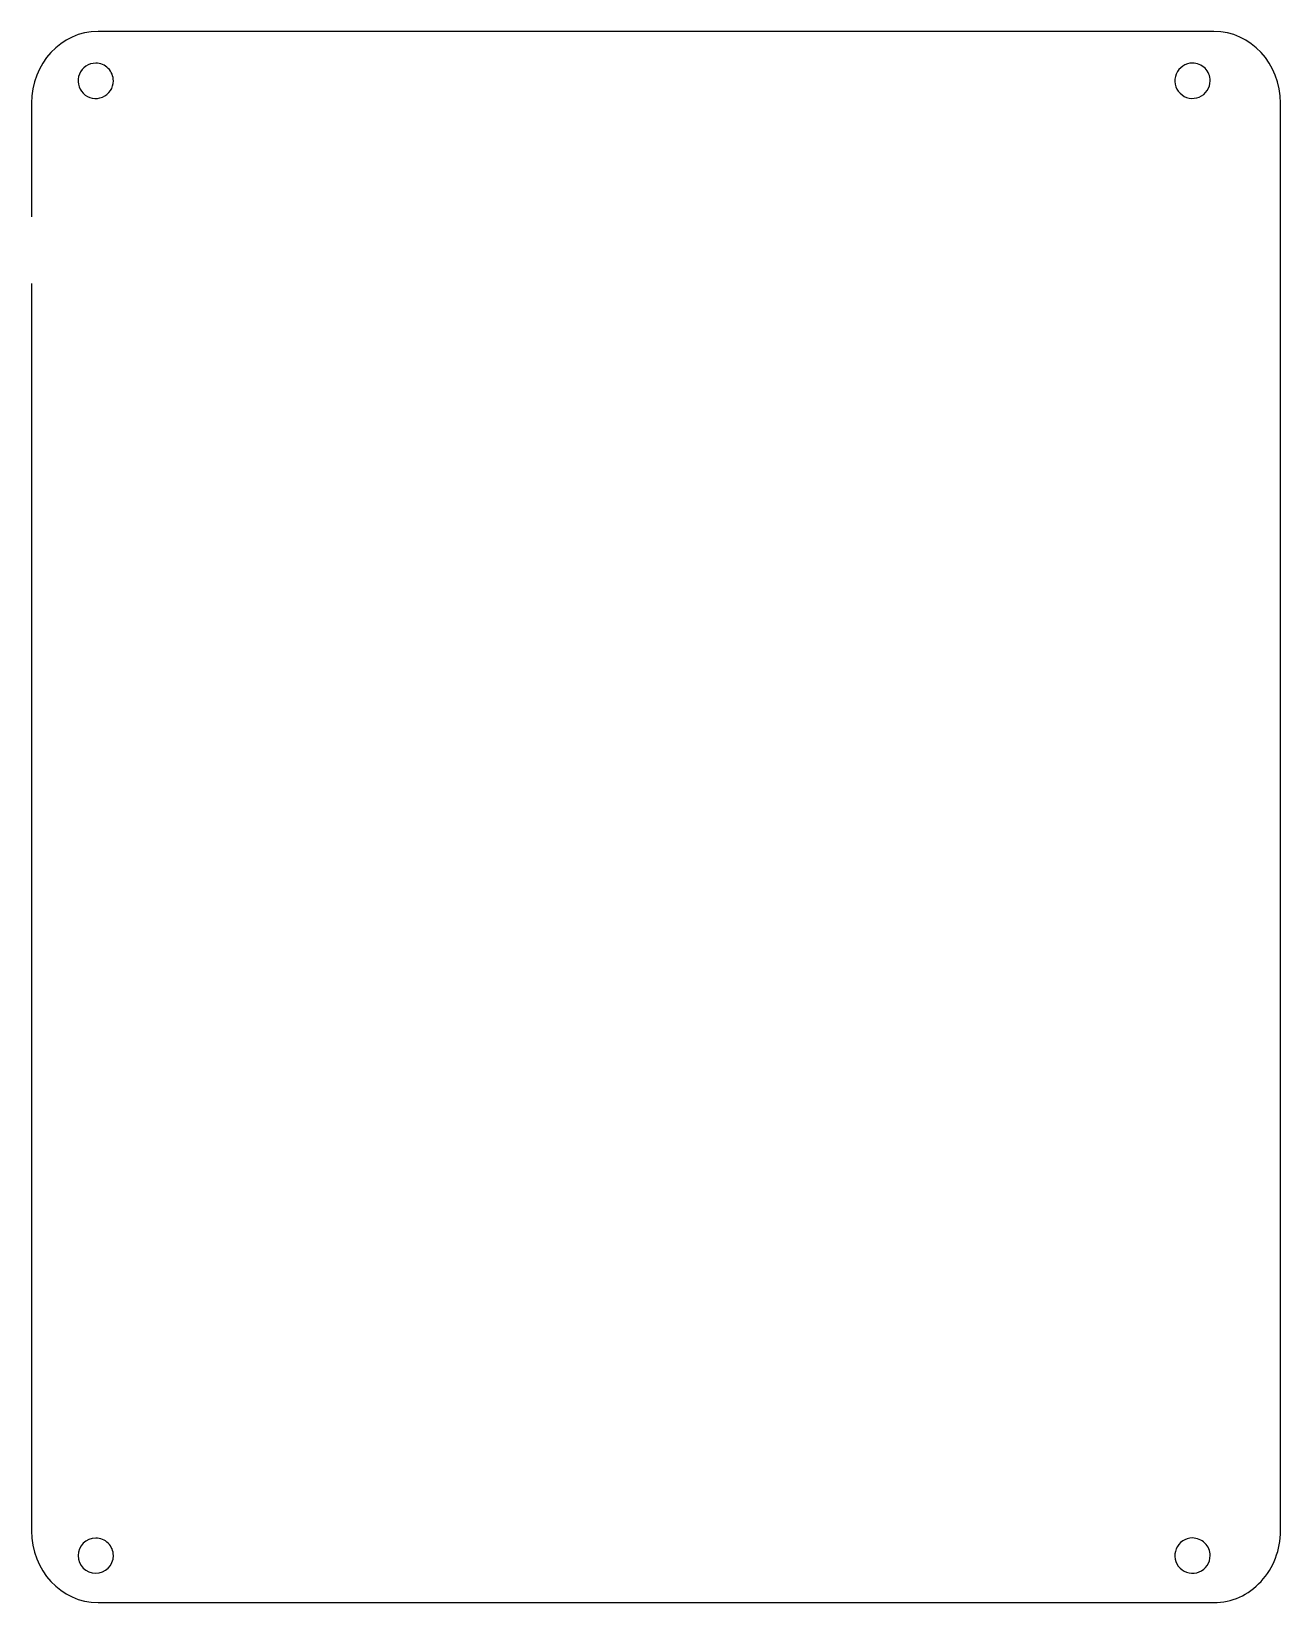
# Model space of a CAD drawing. Extents: x 2412708 to 5409766, y 1281622 to 5052558.
import ezdxf

# ---------------------------------------------------------------- set-up
doc = ezdxf.new("R2010")
doc.units = 0
doc.layers.get('0').update_dxf_attribs({"linetype": 'CONTINUOUS'})

msp = doc.modelspace()

# ---------------------------------------------------------------- linework, layer by layer
at = {"color": 1}
for p, q in [((5249922.985941, 5052557.024821), (2572551.42094, 5052557.024821)), ((2412708.342433, 4880171.452733), (2412708.342433, 4607646.314547)), ((5409766.064449, 1454008.071752), (5409766.064449, 4880171.452733)), ((2412708.342433, 4447263.311881), (2412708.342433, 1454008.071752)), ((2572551.42094, 1281622.499664), (5249922.985941, 1281622.499664))]:
    msp.add_line(p, q, dxfattribs=at)
at = {"color": 3}
for p, q in [((2566989.944669, 4976346.492548), (2566989.944669, 4976346.492548)), ((5198538.707486, 4976478.572674), (5198538.707486, 4976478.572674)), ((2566973.64632, 1436577.531456), (2566973.64632, 1436577.531456)), ((5198413.824034, 1436614.784824), (5198413.824034, 1436614.784824))]:
    msp.add_line(p, q, dxfattribs=at)
at = {"color": 1}
for points in [[(2572551.42094, 5052558.382188), (2484272.322724, 5052557.632539), (2412708.342433, 4975377.594862), (2412708.342433, 4880171.452739)], [(5409764.805842, 4880171.452733), (5409764.805842, 4975376.845209), (5338201.389048, 5052556.275172), (5249922.985941, 5052557.024821)], [(2412708.342433, 1454008.071752), (2412709.03753, 1358802.459712), (2484272.814235, 1281623.249306), (2572551.42094, 1281622.499664)], [(5362949.11068, 1332113.06475), (5392925.502743, 1364441.630636), (5409766.064449, 1408288.575424), (5409766.064449, 1454008.071752)], [(5249922.985941, 1281622.499664), (5292316.006148, 1281622.499664), (5332972.718617, 1299784.498864), (5362949.11068, 1332113.06475)]]:
    msp.add_open_spline(points, degree=3, dxfattribs=at)
at = {"color": 3}
for points in [[(2527879.007212, 4950213.399631), (2521326.6053, 4934394.50207), (2524948.469061, 4916186.16335), (2537055.72909, 4904078.903321)], [(2566989.944669, 4976346.492548), (2549867.693332, 4976346.492548), (2534431.409123, 4966032.297191), (2527879.007212, 4950213.399631)], [(2596924.160247, 4963947.334477), (2588985.112665, 4971886.382059), (2578217.453431, 4976346.492548), (2566989.944669, 4976346.492548)], [(2609323.318318, 4934013.118899), (2609323.318318, 4945240.627661), (2604863.207828, 4956008.286895), (2596924.160247, 4963947.334477)], [(5159427.770029, 4950345.479757), (5152875.368118, 4934526.582196), (5156497.231879, 4916318.243476), (5168604.491908, 4904210.983447)], [(5198538.707486, 4976478.572674), (5181416.45615, 4976478.572674), (5165980.171941, 4966164.377317), (5159427.770029, 4950345.479757)], [(5228472.923064, 4964079.414603), (5220533.875482, 4972018.462185), (5209766.216249, 4976478.572674), (5198538.707486, 4976478.572674)], [(5240872.081136, 4934145.199025), (5240872.081136, 4945372.707787), (5236411.970646, 4956140.367021), (5228472.923064, 4964079.414603)], [(2537055.72909, 4904078.903321), (2549162.98912, 4891971.643292), (2567371.32784, 4888349.779531), (2583190.2254, 4894902.181442)], [(2583190.2254, 4894902.181442), (2599009.122961, 4901454.583353), (2609323.318318, 4916890.867562), (2609323.318318, 4934013.118899)], [(5168604.491908, 4904210.983447), (5180711.751937, 4892103.723417), (5198920.090658, 4888481.859657), (5214738.988218, 4895034.261568)], [(5214738.988218, 4895034.261568), (5230557.885778, 4901586.663479), (5240872.081136, 4917022.947688), (5240872.081136, 4934145.199025)], [(2566973.64632, 1436577.531456), (2543593.569644, 1436577.531456), (2524640.27267, 1417624.234482), (2524640.27267, 1394244.157806)], [(2596907.861898, 1424178.373384), (2588968.814316, 1432117.420966), (2578201.155082, 1436577.531456), (2566973.64632, 1436577.531456)], [(5198413.824034, 1436614.784824), (5181291.572697, 1436614.784824), (5165855.288488, 1426300.589467), (5159302.886577, 1410481.691907)], [(5228348.039612, 1424215.626753), (5220408.99203, 1432154.674335), (5209641.332796, 1436614.784824), (5198413.824034, 1436614.784824)], [(2609307.019969, 1394244.157806), (2609307.019969, 1405471.666568), (2604846.909479, 1416239.325802), (2596907.861898, 1424178.373384)], [(5159302.886577, 1410481.691907), (5152750.484666, 1394662.794346), (5156372.348427, 1376454.455626), (5168479.608456, 1364347.195597)], [(5240747.197683, 1394281.411175), (5240747.197683, 1405508.919937), (5236287.087194, 1416276.579171), (5228348.039612, 1424215.626753)], [(2524640.27267, 1394244.157806), (2524640.27267, 1370864.081131), (2543593.569644, 1351910.784157), (2566973.64632, 1351910.784157)], [(2566973.64632, 1351910.784157), (2590353.722995, 1351910.784157), (2609307.019969, 1370864.081131), (2609307.019969, 1394244.157806)], [(5168479.608456, 1364347.195597), (5180586.868485, 1352239.935568), (5198795.207205, 1348618.071807), (5214614.104766, 1355170.473718)], [(5214614.104766, 1355170.473718), (5230433.002326, 1361722.875629), (5240747.197683, 1377159.159838), (5240747.197683, 1394281.411175)]]:
    msp.add_open_spline(points, degree=3, dxfattribs=at)

doc.saveas('drawing.dxf')
